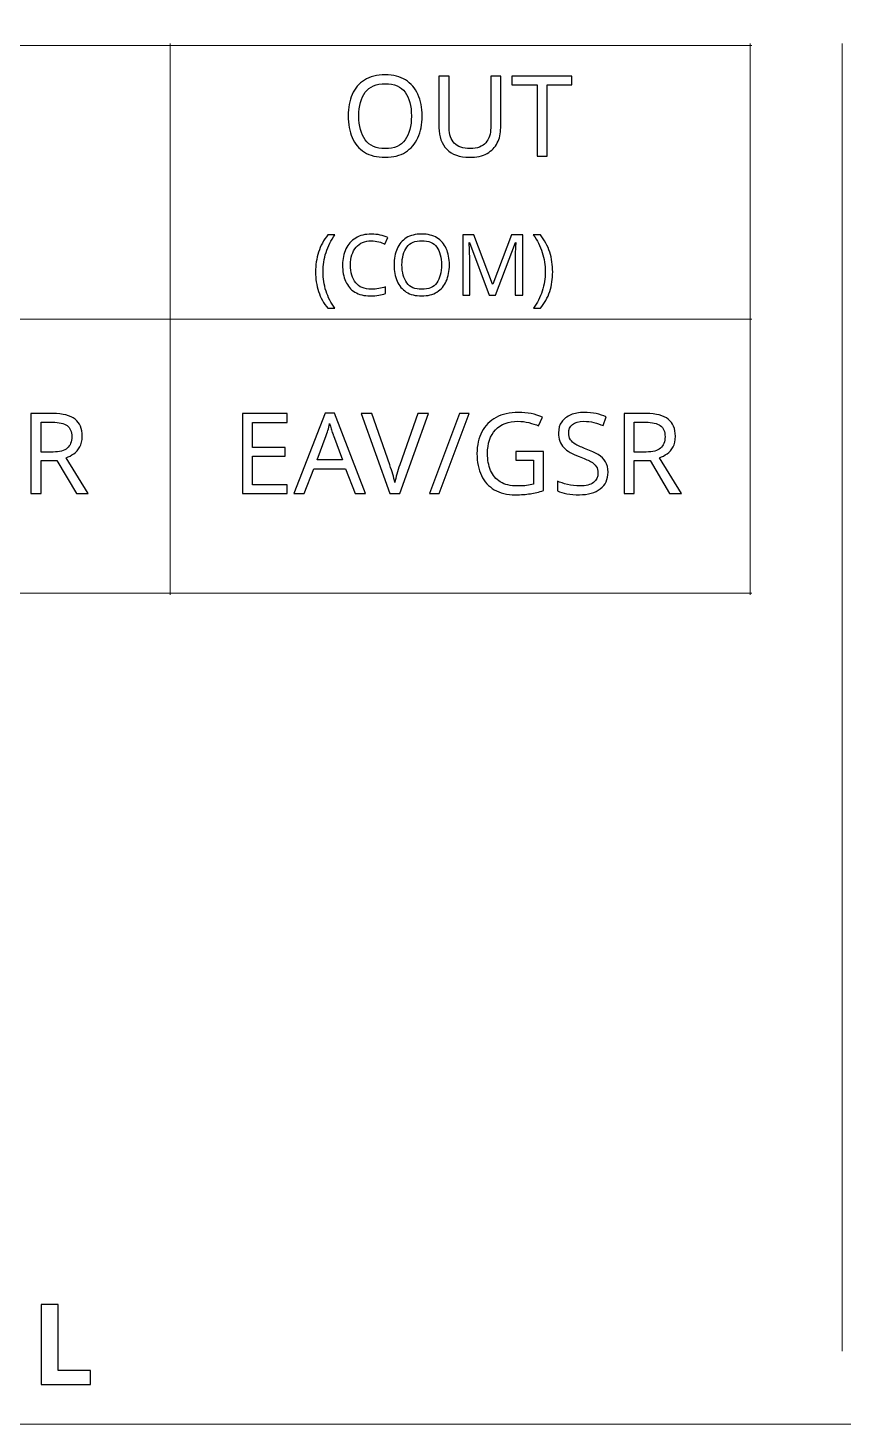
# Model space of a CAD drawing. Header units: inches. Extents: x -6.7 to 20.3, y -5.6 to 12.6.
# Drawn here: x -4.785 to -3.169, y -5.561 to -2.795 of the extents above; entities that cross this region are included whole.
import ezdxf

# ---------------------------------------------------------------- set-up
doc = ezdxf.new("R2010")
doc.units = ezdxf.units.IN
doc.header["$MEASUREMENT"] = 0
doc.layers.add('Layer 1', color=7, linetype='Continuous')

msp = doc.modelspace()

# ---------------------------------------------------------------- linework, layer by layer
at = {"layer": 'Layer 1', "color": 252, "lineweight": 18}
msp.add_lwpolyline([(-6.2482, -5.5607), (6.3502, -5.5607), (6.3502, -1.7839), (-6.2482, -1.7839), (-6.2482, -5.5607)], close=True, dxfattribs=at)
at = {"layer": 'Layer 1', "color": 250, "lineweight": 18}
for points, knots in [([(-5.6562, -2.8292), (-5.6562, -2.8292), (-5.6527, -2.8292), (-5.6527, -2.8292), (-5.6527, -2.8292), (-4.5031, -2.8292), (-4.5031, -2.8292), (-4.5031, -2.8292), (-3.3535, -2.8292), (-3.3535, -2.8292), (-3.3535, -2.8292), (-3.35, -2.8292), (-3.35, -2.8292)], [0, 0, 0, 0, 0.25, 0.25, 0.25, 0.5, 0.5, 0.5, 0.75, 0.75, 0.75, 1, 1, 1, 1]), ([(-4.5031, -3.918), (-4.5031, -3.918), (-4.5031, -3.9145), (-4.5031, -3.9145), (-4.5031, -3.9145), (-4.5031, -3.3719), (-4.5031, -3.3719), (-4.5031, -3.3719), (-4.5031, -2.8292), (-4.5031, -2.8292), (-4.5031, -2.8292), (-4.5031, -2.8257), (-4.5031, -2.8257)], [0, 0, 0, 0, 0.25, 0.25, 0.25, 0.5, 0.5, 0.5, 0.75, 0.75, 0.75, 1, 1, 1, 1]), ([(-3.3535, -3.918), (-3.3535, -3.918), (-3.3535, -3.9145), (-3.3535, -3.9145), (-3.3535, -3.9145), (-3.3535, -3.3719), (-3.3535, -3.3719), (-3.3535, -3.3719), (-3.3535, -2.8292), (-3.3535, -2.8292), (-3.3535, -2.8292), (-3.3535, -2.8257), (-3.3535, -2.8257)], [0, 0, 0, 0, 0.25, 0.25, 0.25, 0.5, 0.5, 0.5, 0.75, 0.75, 0.75, 1, 1, 1, 1]), ([(-3.1711, -5.4162), (-3.1711, -5.4162), (-3.1711, -5.412), (-3.1711, -5.412), (-3.1711, -5.412), (-3.1711, -4.7665), (-3.1711, -4.7665), (-3.1711, -4.7665), (-3.1711, -4.1209), (-3.1711, -4.1209), (-3.1711, -4.1209), (-3.1711, -3.4754), (-3.1711, -3.4754), (-3.1711, -3.4754), (-3.1711, -2.8298), (-3.1711, -2.8298), (-3.1711, -2.8298), (-3.1711, -2.8257), (-3.1711, -2.8257)], [0, 0, 0, 0, 0.166667, 0.166667, 0.166667, 0.333333, 0.333333, 0.333333, 0.5, 0.5, 0.5, 0.666667, 0.666667, 0.666667, 0.833333, 0.833333, 0.833333, 1, 1, 1, 1]), ([(-5.6562, -3.3719), (-5.6562, -3.3719), (-5.6527, -3.3719), (-5.6527, -3.3719), (-5.6527, -3.3719), (-4.5031, -3.3719), (-4.5031, -3.3719), (-4.5031, -3.3719), (-3.3535, -3.3719), (-3.3535, -3.3719), (-3.3535, -3.3719), (-3.35, -3.3719), (-3.35, -3.3719)], [0, 0, 0, 0, 0.25, 0.25, 0.25, 0.5, 0.5, 0.5, 0.75, 0.75, 0.75, 1, 1, 1, 1]), ([(-5.6562, -3.9145), (-5.6562, -3.9145), (-5.6527, -3.9145), (-5.6527, -3.9145), (-5.6527, -3.9145), (-4.5031, -3.9145), (-4.5031, -3.9145), (-4.5031, -3.9145), (-3.3535, -3.9145), (-3.3535, -3.9145), (-3.3535, -3.9145), (-3.35, -3.9145), (-3.35, -3.9145)], [0, 0, 0, 0, 0.25, 0.25, 0.25, 0.5, 0.5, 0.5, 0.75, 0.75, 0.75, 1, 1, 1, 1])]:
    msp.add_open_spline(points, degree=3, knots=knots, dxfattribs=at)
at = {"layer": 'Layer 1', "color": 250}
for points, knots in [([(-4.0036, -2.9691), (-4.0036, -2.9856), (-4.0064, -2.9999), (-4.0119, -3.0121), (-4.0175, -3.0244), (-4.0257, -3.0339), (-4.0365, -3.0407), (-4.0473, -3.0475), (-4.0607, -3.0509), (-4.0767, -3.0509), (-4.0932, -3.0509), (-4.1068, -3.0475), (-4.1177, -3.0407), (-4.1286, -3.0339), (-4.1367, -3.0243), (-4.1421, -3.012), (-4.1474, -2.9997), (-4.1501, -2.9854), (-4.1501, -2.9689), (-4.1501, -2.9526), (-4.1474, -2.9384), (-4.1421, -2.9263), (-4.1367, -2.9141), (-4.1286, -2.9046), (-4.1177, -2.8978), (-4.1068, -2.891), (-4.0931, -2.8876), (-4.0765, -2.8876), (-4.0606, -2.8876), (-4.0473, -2.891), (-4.0365, -2.8977), (-4.0257, -2.9044), (-4.0175, -2.9139), (-4.0119, -2.9261), (-4.0064, -2.9384), (-4.0036, -2.9527), (-4.0036, -2.9691)], [0, 0, 0, 0, 0.083333, 0.083333, 0.083333, 0.166667, 0.166667, 0.166667, 0.25, 0.25, 0.25, 0.333333, 0.333333, 0.333333, 0.416667, 0.416667, 0.416667, 0.5, 0.5, 0.5, 0.583333, 0.583333, 0.583333, 0.666667, 0.666667, 0.666667, 0.75, 0.75, 0.75, 0.833333, 0.833333, 0.833333, 0.916667, 0.916667, 0.916667, 1, 1, 1, 1]), ([(-3.8478, -2.9927), (-3.8478, -3.0037), (-3.8501, -3.0136), (-3.8545, -3.0224), (-3.8589, -3.0312), (-3.8657, -3.0381), (-3.8748, -3.0433), (-3.8839, -3.0484), (-3.8955, -3.0509), (-3.9096, -3.0509), (-3.9293, -3.0509), (-3.9443, -3.0456), (-3.9546, -3.0348), (-3.9649, -3.0241), (-3.9701, -3.0099), (-3.9701, -2.9923), (-3.9701, -2.9923), (-3.9701, -2.89), (-3.9701, -2.89), (-3.9701, -2.89), (-3.9501, -2.89), (-3.9501, -2.89), (-3.9501, -2.89), (-3.9501, -2.9929), (-3.9501, -2.9929), (-3.9501, -3.0058), (-3.9466, -3.0158), (-3.9397, -3.0229), (-3.9328, -3.03), (-3.9224, -3.0336), (-3.9085, -3.0336), (-3.8941, -3.0336), (-3.8837, -3.0298), (-3.8773, -3.0221), (-3.8708, -3.0145), (-3.8676, -3.0047), (-3.8676, -2.9927), (-3.8676, -2.9927), (-3.8676, -2.89), (-3.8676, -2.89), (-3.8676, -2.89), (-3.8478, -2.89), (-3.8478, -2.89), (-3.8478, -2.89), (-3.8478, -2.9927), (-3.8478, -2.9927)], [0, 0, 0, 0, 0.066667, 0.066667, 0.066667, 0.133333, 0.133333, 0.133333, 0.2, 0.2, 0.2, 0.266667, 0.266667, 0.266667, 0.333333, 0.333333, 0.333333, 0.4, 0.4, 0.4, 0.466667, 0.466667, 0.466667, 0.533333, 0.533333, 0.533333, 0.6, 0.6, 0.6, 0.666667, 0.666667, 0.666667, 0.733333, 0.733333, 0.733333, 0.8, 0.8, 0.8, 0.866667, 0.866667, 0.866667, 0.933333, 0.933333, 0.933333, 1, 1, 1, 1]), ([(-3.7558, -3.0487), (-3.7558, -3.0487), (-3.7758, -3.0487), (-3.7758, -3.0487), (-3.7758, -3.0487), (-3.7758, -2.9076), (-3.7758, -2.9076), (-3.7758, -2.9076), (-3.8254, -2.9076), (-3.8254, -2.9076), (-3.8254, -2.9076), (-3.8254, -2.89), (-3.8254, -2.89), (-3.8254, -2.89), (-3.7065, -2.89), (-3.7065, -2.89), (-3.7065, -2.89), (-3.7065, -2.9076), (-3.7065, -2.9076), (-3.7065, -2.9076), (-3.7558, -2.9076), (-3.7558, -2.9076), (-3.7558, -2.9076), (-3.7558, -3.0487), (-3.7558, -3.0487)], [0, 0, 0, 0, 0.125, 0.125, 0.125, 0.25, 0.25, 0.25, 0.375, 0.375, 0.375, 0.5, 0.5, 0.5, 0.625, 0.625, 0.625, 0.75, 0.75, 0.75, 0.875, 0.875, 0.875, 1, 1, 1, 1]), ([(-4.1289, -2.9691), (-4.1289, -2.9891), (-4.1247, -3.0049), (-4.1163, -3.0164), (-4.1078, -3.0279), (-4.0946, -3.0336), (-4.0767, -3.0336), (-4.0586, -3.0336), (-4.0455, -3.0279), (-4.0372, -3.0164), (-4.0289, -3.0049), (-4.0247, -2.9891), (-4.0247, -2.9691), (-4.0247, -2.9491), (-4.0289, -2.9335), (-4.0372, -2.9221), (-4.0455, -2.9108), (-4.0586, -2.9051), (-4.0765, -2.9051), (-4.0944, -2.9051), (-4.1076, -2.9108), (-4.1162, -2.9221), (-4.1247, -2.9335), (-4.1289, -2.9491), (-4.1289, -2.9691)], [0, 0, 0, 0, 0.125, 0.125, 0.125, 0.25, 0.25, 0.25, 0.375, 0.375, 0.375, 0.5, 0.5, 0.5, 0.625, 0.625, 0.625, 0.75, 0.75, 0.75, 0.875, 0.875, 0.875, 1, 1, 1, 1]), ([(-4.2147, -3.2781), (-4.2147, -3.2646), (-4.2127, -3.2515), (-4.2088, -3.2389), (-4.2049, -3.2263), (-4.1987, -3.2149), (-4.1902, -3.2048), (-4.1902, -3.2048), (-4.1764, -3.2048), (-4.1764, -3.2048), (-4.1842, -3.2153), (-4.19, -3.2268), (-4.194, -3.2393), (-4.1979, -3.2519), (-4.1999, -3.2648), (-4.1999, -3.278), (-4.1999, -3.2909), (-4.1979, -3.3035), (-4.194, -3.3159), (-4.19, -3.3283), (-4.1842, -3.3397), (-4.1766, -3.3501), (-4.1766, -3.3501), (-4.1902, -3.3501), (-4.1902, -3.3501), (-4.1987, -3.3404), (-4.2049, -3.3293), (-4.2088, -3.3169), (-4.2127, -3.3045), (-4.2147, -3.2916), (-4.2147, -3.2781)], [0, 0, 0, 0, 0.1, 0.1, 0.1, 0.2, 0.2, 0.2, 0.3, 0.3, 0.3, 0.4, 0.4, 0.4, 0.5, 0.5, 0.5, 0.6, 0.6, 0.6, 0.7, 0.7, 0.7, 0.8, 0.8, 0.8, 0.9, 0.9, 0.9, 1, 1, 1, 1]), ([(-4.1042, -3.2163), (-4.117, -3.2163), (-4.1271, -3.2206), (-4.1344, -3.2291), (-4.1417, -3.2377), (-4.1454, -3.2494), (-4.1454, -3.2643), (-4.1454, -3.2791), (-4.142, -3.2908), (-4.1351, -3.2994), (-4.1283, -3.308), (-4.1181, -3.3123), (-4.1044, -3.3123), (-4.0992, -3.3123), (-4.0942, -3.3119), (-4.0896, -3.311), (-4.0849, -3.3101), (-4.0803, -3.309), (-4.0759, -3.3076), (-4.0759, -3.3076), (-4.0759, -3.3206), (-4.0759, -3.3206), (-4.0803, -3.3223), (-4.0849, -3.3235), (-4.0896, -3.3243), (-4.0944, -3.3251), (-4.1, -3.3255), (-4.1066, -3.3255), (-4.1187, -3.3255), (-4.1288, -3.323), (-4.1369, -3.318), (-4.145, -3.313), (-4.1511, -3.3059), (-4.1551, -3.2966), (-4.1592, -3.2874), (-4.1612, -3.2766), (-4.1612, -3.2641), (-4.1612, -3.2521), (-4.159, -3.2416), (-4.1546, -3.2324), (-4.1502, -3.2232), (-4.1438, -3.2161), (-4.1352, -3.2109), (-4.1267, -3.2057), (-4.1163, -3.2031), (-4.1041, -3.2031), (-4.0915, -3.2031), (-4.0806, -3.2055), (-4.0712, -3.2101), (-4.0712, -3.2101), (-4.0772, -3.2228), (-4.0772, -3.2228), (-4.0809, -3.2211), (-4.085, -3.2196), (-4.0895, -3.2183), (-4.094, -3.217), (-4.0989, -3.2163), (-4.1042, -3.2163)], [0, 0, 0, 0, 0.052632, 0.052632, 0.052632, 0.105263, 0.105263, 0.105263, 0.157895, 0.157895, 0.157895, 0.210526, 0.210526, 0.210526, 0.263158, 0.263158, 0.263158, 0.315789, 0.315789, 0.315789, 0.368421, 0.368421, 0.368421, 0.421053, 0.421053, 0.421053, 0.473684, 0.473684, 0.473684, 0.526316, 0.526316, 0.526316, 0.578947, 0.578947, 0.578947, 0.631579, 0.631579, 0.631579, 0.684211, 0.684211, 0.684211, 0.736842, 0.736842, 0.736842, 0.789474, 0.789474, 0.789474, 0.842105, 0.842105, 0.842105, 0.894737, 0.894737, 0.894737, 0.947368, 0.947368, 0.947368, 1, 1, 1, 1]), ([(-3.9494, -3.2641), (-3.9494, -3.2765), (-3.9515, -3.2872), (-3.9556, -3.2964), (-3.9598, -3.3056), (-3.9659, -3.3127), (-3.9741, -3.3178), (-3.9822, -3.3229), (-3.9922, -3.3255), (-4.0042, -3.3255), (-4.0166, -3.3255), (-4.0268, -3.3229), (-4.035, -3.3178), (-4.0431, -3.3127), (-4.0492, -3.3055), (-4.0532, -3.2963), (-4.0572, -3.2871), (-4.0592, -3.2763), (-4.0592, -3.264), (-4.0592, -3.2518), (-4.0572, -3.2411), (-4.0532, -3.232), (-4.0492, -3.2229), (-4.0431, -3.2158), (-4.035, -3.2106), (-4.0268, -3.2055), (-4.0165, -3.203), (-4.0041, -3.203), (-3.9922, -3.203), (-3.9822, -3.2055), (-3.9741, -3.2106), (-3.9659, -3.2156), (-3.9598, -3.2227), (-3.9556, -3.2319), (-3.9515, -3.2411), (-3.9494, -3.2518), (-3.9494, -3.2641)], [0, 0, 0, 0, 0.083333, 0.083333, 0.083333, 0.166667, 0.166667, 0.166667, 0.25, 0.25, 0.25, 0.333333, 0.333333, 0.333333, 0.416667, 0.416667, 0.416667, 0.5, 0.5, 0.5, 0.583333, 0.583333, 0.583333, 0.666667, 0.666667, 0.666667, 0.75, 0.75, 0.75, 0.833333, 0.833333, 0.833333, 0.916667, 0.916667, 0.916667, 1, 1, 1, 1]), ([(-3.8706, -3.3238), (-3.8706, -3.3238), (-3.9097, -3.2195), (-3.9097, -3.2195), (-3.9097, -3.2195), (-3.9104, -3.2195), (-3.9104, -3.2195), (-3.9101, -3.2229), (-3.9098, -3.2276), (-3.9096, -3.2334), (-3.9093, -3.2392), (-3.9092, -3.2453), (-3.9092, -3.2516), (-3.9092, -3.2516), (-3.9092, -3.3238), (-3.9092, -3.3238), (-3.9092, -3.3238), (-3.9231, -3.3238), (-3.9231, -3.3238), (-3.9231, -3.3238), (-3.9231, -3.2048), (-3.9231, -3.2048), (-3.9231, -3.2048), (-3.9009, -3.2048), (-3.9009, -3.2048), (-3.9009, -3.2048), (-3.8642, -3.3023), (-3.8642, -3.3023), (-3.8642, -3.3023), (-3.8636, -3.3023), (-3.8636, -3.3023), (-3.8636, -3.3023), (-3.8262, -3.2048), (-3.8262, -3.2048), (-3.8262, -3.2048), (-3.8042, -3.2048), (-3.8042, -3.2048), (-3.8042, -3.2048), (-3.8042, -3.3238), (-3.8042, -3.3238), (-3.8042, -3.3238), (-3.8191, -3.3238), (-3.8191, -3.3238), (-3.8191, -3.3238), (-3.8191, -3.2506), (-3.8191, -3.2506), (-3.8191, -3.2449), (-3.8189, -3.2391), (-3.8186, -3.2335), (-3.8184, -3.2278), (-3.8181, -3.2232), (-3.8179, -3.2196), (-3.8179, -3.2196), (-3.8186, -3.2196), (-3.8186, -3.2196), (-3.8186, -3.2196), (-3.8582, -3.3238), (-3.8582, -3.3238), (-3.8582, -3.3238), (-3.8706, -3.3238), (-3.8706, -3.3238)], [0, 0, 0, 0, 0.05, 0.05, 0.05, 0.1, 0.1, 0.1, 0.15, 0.15, 0.15, 0.2, 0.2, 0.2, 0.25, 0.25, 0.25, 0.3, 0.3, 0.3, 0.35, 0.35, 0.35, 0.4, 0.4, 0.4, 0.45, 0.45, 0.45, 0.5, 0.5, 0.5, 0.55, 0.55, 0.55, 0.6, 0.6, 0.6, 0.65, 0.65, 0.65, 0.7, 0.7, 0.7, 0.75, 0.75, 0.75, 0.8, 0.8, 0.8, 0.85, 0.85, 0.85, 0.9, 0.9, 0.9, 0.95, 0.95, 0.95, 1, 1, 1, 1]), ([(-3.7447, -3.2781), (-3.7447, -3.2916), (-3.7467, -3.3045), (-3.7506, -3.3169), (-3.7546, -3.3293), (-3.7608, -3.3404), (-3.7692, -3.3501), (-3.7692, -3.3501), (-3.7829, -3.3501), (-3.7829, -3.3501), (-3.7752, -3.3397), (-3.7694, -3.3283), (-3.7655, -3.3159), (-3.7615, -3.3035), (-3.7596, -3.2909), (-3.7596, -3.278), (-3.7596, -3.2648), (-3.7615, -3.2519), (-3.7655, -3.2393), (-3.7694, -3.2268), (-3.7753, -3.2153), (-3.7831, -3.2048), (-3.7831, -3.2048), (-3.7692, -3.2048), (-3.7692, -3.2048), (-3.7608, -3.2149), (-3.7546, -3.2263), (-3.7506, -3.2389), (-3.7467, -3.2515), (-3.7447, -3.2646), (-3.7447, -3.2781)], [0, 0, 0, 0, 0.1, 0.1, 0.1, 0.2, 0.2, 0.2, 0.3, 0.3, 0.3, 0.4, 0.4, 0.4, 0.5, 0.5, 0.5, 0.6, 0.6, 0.6, 0.7, 0.7, 0.7, 0.8, 0.8, 0.8, 0.9, 0.9, 0.9, 1, 1, 1, 1]), ([(-4.0434, -3.2641), (-4.0434, -3.2791), (-4.0402, -3.2909), (-4.0339, -3.2996), (-4.0276, -3.3082), (-4.0177, -3.3125), (-4.0042, -3.3125), (-3.9907, -3.3125), (-3.9808, -3.3082), (-3.9746, -3.2996), (-3.9683, -3.2909), (-3.9652, -3.2791), (-3.9652, -3.2641), (-3.9652, -3.2491), (-3.9683, -3.2374), (-3.9746, -3.2289), (-3.9808, -3.2204), (-3.9906, -3.2161), (-4.0041, -3.2161), (-4.0175, -3.2161), (-4.0274, -3.2204), (-4.0338, -3.2289), (-4.0402, -3.2374), (-4.0434, -3.2491), (-4.0434, -3.2641)], [0, 0, 0, 0, 0.125, 0.125, 0.125, 0.25, 0.25, 0.25, 0.375, 0.375, 0.375, 0.5, 0.5, 0.5, 0.625, 0.625, 0.625, 0.75, 0.75, 0.75, 0.875, 0.875, 0.875, 1, 1, 1, 1]), ([(-4.7351, -3.5586), (-4.7154, -3.5586), (-4.7008, -3.5623), (-4.6914, -3.5698), (-4.682, -3.5773), (-4.6773, -3.5886), (-4.6773, -3.6037), (-4.6773, -3.6121), (-4.6788, -3.6192), (-4.6819, -3.6248), (-4.6851, -3.6304), (-4.689, -3.6349), (-4.6938, -3.6383), (-4.6986, -3.6416), (-4.7037, -3.6442), (-4.7091, -3.6461), (-4.7091, -3.6461), (-4.6655, -3.7173), (-4.6655, -3.7173), (-4.6655, -3.7173), (-4.6888, -3.7173), (-4.6888, -3.7173), (-4.6888, -3.7173), (-4.7273, -3.6517), (-4.7273, -3.6517), (-4.7273, -3.6517), (-4.7588, -3.6517), (-4.7588, -3.6517), (-4.7588, -3.6517), (-4.7588, -3.7173), (-4.7588, -3.7173), (-4.7588, -3.7173), (-4.7788, -3.7173), (-4.7788, -3.7173), (-4.7788, -3.7173), (-4.7788, -3.5586), (-4.7788, -3.5586), (-4.7788, -3.5586), (-4.7351, -3.5586), (-4.7351, -3.5586)], [0, 0, 0, 0, 0.076923, 0.076923, 0.076923, 0.153846, 0.153846, 0.153846, 0.230769, 0.230769, 0.230769, 0.307692, 0.307692, 0.307692, 0.384615, 0.384615, 0.384615, 0.461538, 0.461538, 0.461538, 0.538462, 0.538462, 0.538462, 0.615385, 0.615385, 0.615385, 0.692308, 0.692308, 0.692308, 0.769231, 0.769231, 0.769231, 0.846154, 0.846154, 0.846154, 0.923077, 0.923077, 0.923077, 1, 1, 1, 1]), ([(-4.2708, -3.7173), (-4.2708, -3.7173), (-4.3595, -3.7173), (-4.3595, -3.7173), (-4.3595, -3.7173), (-4.3595, -3.5586), (-4.3595, -3.5586), (-4.3595, -3.5586), (-4.2708, -3.5586), (-4.2708, -3.5586), (-4.2708, -3.5586), (-4.2708, -3.5761), (-4.2708, -3.5761), (-4.2708, -3.5761), (-4.3395, -3.5761), (-4.3395, -3.5761), (-4.3395, -3.5761), (-4.3395, -3.6257), (-4.3395, -3.6257), (-4.3395, -3.6257), (-4.2748, -3.6257), (-4.2748, -3.6257), (-4.2748, -3.6257), (-4.2748, -3.643), (-4.2748, -3.643), (-4.2748, -3.643), (-4.3395, -3.643), (-4.3395, -3.643), (-4.3395, -3.643), (-4.3395, -3.6997), (-4.3395, -3.6997), (-4.3395, -3.6997), (-4.2708, -3.6997), (-4.2708, -3.6997), (-4.2708, -3.6997), (-4.2708, -3.7173), (-4.2708, -3.7173)], [0, 0, 0, 0, 0.083333, 0.083333, 0.083333, 0.166667, 0.166667, 0.166667, 0.25, 0.25, 0.25, 0.333333, 0.333333, 0.333333, 0.416667, 0.416667, 0.416667, 0.5, 0.5, 0.5, 0.583333, 0.583333, 0.583333, 0.666667, 0.666667, 0.666667, 0.75, 0.75, 0.75, 0.833333, 0.833333, 0.833333, 0.916667, 0.916667, 0.916667, 1, 1, 1, 1]), ([(-4.1364, -3.7173), (-4.1364, -3.7173), (-4.1555, -3.6681), (-4.1555, -3.6681), (-4.1555, -3.6681), (-4.2184, -3.6681), (-4.2184, -3.6681), (-4.2184, -3.6681), (-4.2372, -3.7173), (-4.2372, -3.7173), (-4.2372, -3.7173), (-4.2575, -3.7173), (-4.2575, -3.7173), (-4.2575, -3.7173), (-4.1955, -3.5579), (-4.1955, -3.5579), (-4.1955, -3.5579), (-4.1775, -3.5579), (-4.1775, -3.5579), (-4.1775, -3.5579), (-4.1157, -3.7173), (-4.1157, -3.7173), (-4.1157, -3.7173), (-4.1364, -3.7173), (-4.1364, -3.7173)], [0, 0, 0, 0, 0.125, 0.125, 0.125, 0.25, 0.25, 0.25, 0.375, 0.375, 0.375, 0.5, 0.5, 0.5, 0.625, 0.625, 0.625, 0.75, 0.75, 0.75, 0.875, 0.875, 0.875, 1, 1, 1, 1]), ([(-3.991, -3.5586), (-3.991, -3.5586), (-4.0477, -3.7173), (-4.0477, -3.7173), (-4.0477, -3.7173), (-4.0677, -3.7173), (-4.0677, -3.7173), (-4.0677, -3.7173), (-4.1244, -3.5586), (-4.1244, -3.5586), (-4.1244, -3.5586), (-4.1035, -3.5586), (-4.1035, -3.5586), (-4.1035, -3.5586), (-4.0677, -3.6604), (-4.0677, -3.6604), (-4.0653, -3.6669), (-4.0633, -3.673), (-4.0617, -3.6787), (-4.0601, -3.6844), (-4.0587, -3.6899), (-4.0577, -3.695), (-4.0566, -3.6899), (-4.0553, -3.6844), (-4.0537, -3.6786), (-4.0521, -3.6728), (-4.0501, -3.6666), (-4.0477, -3.6599), (-4.0477, -3.6599), (-4.0121, -3.5586), (-4.0121, -3.5586), (-4.0121, -3.5586), (-3.991, -3.5586), (-3.991, -3.5586)], [0, 0, 0, 0, 0.090909, 0.090909, 0.090909, 0.181818, 0.181818, 0.181818, 0.272727, 0.272727, 0.272727, 0.363636, 0.363636, 0.363636, 0.454545, 0.454545, 0.454545, 0.545455, 0.545455, 0.545455, 0.636364, 0.636364, 0.636364, 0.727273, 0.727273, 0.727273, 0.818182, 0.818182, 0.818182, 0.909091, 0.909091, 0.909091, 1, 1, 1, 1]), ([(-3.9106, -3.5586), (-3.9106, -3.5586), (-3.9697, -3.7173), (-3.9697, -3.7173), (-3.9697, -3.7173), (-3.9888, -3.7173), (-3.9888, -3.7173), (-3.9888, -3.7173), (-3.9297, -3.5586), (-3.9297, -3.5586), (-3.9297, -3.5586), (-3.9106, -3.5586), (-3.9106, -3.5586)], [0, 0, 0, 0, 0.25, 0.25, 0.25, 0.5, 0.5, 0.5, 0.75, 0.75, 0.75, 1, 1, 1, 1]), ([(-3.8179, -3.6335), (-3.8179, -3.6335), (-3.763, -3.6335), (-3.763, -3.6335), (-3.763, -3.6335), (-3.763, -3.7113), (-3.763, -3.7113), (-3.7716, -3.7141), (-3.7803, -3.7161), (-3.789, -3.7175), (-3.7978, -3.7188), (-3.8077, -3.7195), (-3.8188, -3.7195), (-3.8352, -3.7195), (-3.8491, -3.7162), (-3.8604, -3.7096), (-3.8716, -3.703), (-3.8802, -3.6936), (-3.886, -3.6814), (-3.8919, -3.6691), (-3.8948, -3.6547), (-3.8948, -3.6379), (-3.8948, -3.6213), (-3.8915, -3.607), (-3.885, -3.5948), (-3.8785, -3.5827), (-3.8691, -3.5732), (-3.8569, -3.5665), (-3.8447, -3.5597), (-3.8299, -3.5564), (-3.8126, -3.5564), (-3.8037, -3.5564), (-3.7953, -3.5572), (-3.7874, -3.5588), (-3.7794, -3.5604), (-3.7721, -3.5627), (-3.7652, -3.5657), (-3.7652, -3.5657), (-3.7728, -3.583), (-3.7728, -3.583), (-3.7784, -3.5805), (-3.7848, -3.5784), (-3.7918, -3.5766), (-3.7988, -3.5748), (-3.8061, -3.5739), (-3.8137, -3.5739), (-3.8326, -3.5739), (-3.8474, -3.5796), (-3.858, -3.591), (-3.8686, -3.6024), (-3.8739, -3.6181), (-3.8739, -3.6379), (-3.8739, -3.6505), (-3.8719, -3.6617), (-3.8678, -3.6714), (-3.8637, -3.6811), (-3.8573, -3.6886), (-3.8486, -3.694), (-3.8398, -3.6994), (-3.8284, -3.7021), (-3.8141, -3.7021), (-3.8072, -3.7021), (-3.8012, -3.7018), (-3.7964, -3.701), (-3.7915, -3.7003), (-3.787, -3.6994), (-3.783, -3.6984), (-3.783, -3.6984), (-3.783, -3.6513), (-3.783, -3.6513), (-3.783, -3.6513), (-3.8179, -3.6513), (-3.8179, -3.6513), (-3.8179, -3.6513), (-3.8179, -3.6335), (-3.8179, -3.6335)], [0, 0, 0, 0, 0.04, 0.04, 0.04, 0.08, 0.08, 0.08, 0.12, 0.12, 0.12, 0.16, 0.16, 0.16, 0.2, 0.2, 0.2, 0.24, 0.24, 0.24, 0.28, 0.28, 0.28, 0.32, 0.32, 0.32, 0.36, 0.36, 0.36, 0.4, 0.4, 0.4, 0.44, 0.44, 0.44, 0.48, 0.48, 0.48, 0.52, 0.52, 0.52, 0.56, 0.56, 0.56, 0.6, 0.6, 0.6, 0.64, 0.64, 0.64, 0.68, 0.68, 0.68, 0.72, 0.72, 0.72, 0.76, 0.76, 0.76, 0.8, 0.8, 0.8, 0.84, 0.84, 0.84, 0.88, 0.88, 0.88, 0.92, 0.92, 0.92, 0.96, 0.96, 0.96, 1, 1, 1, 1]), ([(-3.635, -3.6748), (-3.635, -3.6889), (-3.6401, -3.6999), (-3.6504, -3.7077), (-3.6606, -3.7156), (-3.6744, -3.7195), (-3.6917, -3.7195), (-3.7006, -3.7195), (-3.7088, -3.7188), (-3.7164, -3.7175), (-3.7239, -3.7161), (-3.7302, -3.7143), (-3.7352, -3.7119), (-3.7352, -3.7119), (-3.7352, -3.6928), (-3.7352, -3.6928), (-3.7299, -3.6952), (-3.7233, -3.6973), (-3.7154, -3.6993), (-3.7074, -3.7012), (-3.6992, -3.7021), (-3.6908, -3.7021), (-3.6789, -3.7021), (-3.67, -3.6999), (-3.664, -3.6953), (-3.658, -3.6907), (-3.655, -3.6844), (-3.655, -3.6766), (-3.655, -3.6714), (-3.6561, -3.667), (-3.6584, -3.6635), (-3.6606, -3.6599), (-3.6644, -3.6566), (-3.6698, -3.6536), (-3.6752, -3.6506), (-3.6827, -3.6473), (-3.6924, -3.6439), (-3.7058, -3.639), (-3.716, -3.633), (-3.7229, -3.6259), (-3.7298, -3.6188), (-3.7332, -3.6091), (-3.7332, -3.5968), (-3.7332, -3.5884), (-3.7311, -3.5811), (-3.7268, -3.5751), (-3.7225, -3.5691), (-3.7165, -3.5645), (-3.7089, -3.5613), (-3.7013, -3.558), (-3.6925, -3.5564), (-3.6826, -3.5564), (-3.6738, -3.5564), (-3.6658, -3.5572), (-3.6586, -3.5588), (-3.6513, -3.5604), (-3.6447, -3.5626), (-3.6388, -3.5653), (-3.6388, -3.5653), (-3.645, -3.5824), (-3.645, -3.5824), (-3.6505, -3.58), (-3.6565, -3.578), (-3.6629, -3.5764), (-3.6694, -3.5747), (-3.6761, -3.5739), (-3.683, -3.5739), (-3.6929, -3.5739), (-3.7004, -3.576), (-3.7055, -3.5803), (-3.7105, -3.5845), (-3.713, -3.5901), (-3.713, -3.597), (-3.713, -3.6024), (-3.7119, -3.6068), (-3.7097, -3.6104), (-3.7075, -3.6139), (-3.7038, -3.6171), (-3.6988, -3.6199), (-3.6938, -3.6227), (-3.6869, -3.6258), (-3.6784, -3.629), (-3.669, -3.6324), (-3.6611, -3.6361), (-3.6547, -3.64), (-3.6482, -3.644), (-3.6434, -3.6487), (-3.64, -3.6541), (-3.6367, -3.6596), (-3.635, -3.6665), (-3.635, -3.6748)], [0, 0, 0, 0, 0.033333, 0.033333, 0.033333, 0.066667, 0.066667, 0.066667, 0.1, 0.1, 0.1, 0.133333, 0.133333, 0.133333, 0.166667, 0.166667, 0.166667, 0.2, 0.2, 0.2, 0.233333, 0.233333, 0.233333, 0.266667, 0.266667, 0.266667, 0.3, 0.3, 0.3, 0.333333, 0.333333, 0.333333, 0.366667, 0.366667, 0.366667, 0.4, 0.4, 0.4, 0.433333, 0.433333, 0.433333, 0.466667, 0.466667, 0.466667, 0.5, 0.5, 0.5, 0.533333, 0.533333, 0.533333, 0.566667, 0.566667, 0.566667, 0.6, 0.6, 0.6, 0.633333, 0.633333, 0.633333, 0.666667, 0.666667, 0.666667, 0.7, 0.7, 0.7, 0.733333, 0.733333, 0.733333, 0.766667, 0.766667, 0.766667, 0.8, 0.8, 0.8, 0.833333, 0.833333, 0.833333, 0.866667, 0.866667, 0.866667, 0.9, 0.9, 0.9, 0.933333, 0.933333, 0.933333, 0.966667, 0.966667, 0.966667, 1, 1, 1, 1]), ([(-3.5592, -3.5586), (-3.5395, -3.5586), (-3.525, -3.5623), (-3.5156, -3.5698), (-3.5062, -3.5773), (-3.5015, -3.5886), (-3.5015, -3.6037), (-3.5015, -3.6121), (-3.503, -3.6192), (-3.5061, -3.6248), (-3.5092, -3.6304), (-3.5132, -3.6349), (-3.518, -3.6383), (-3.5228, -3.6416), (-3.5279, -3.6442), (-3.5332, -3.6461), (-3.5332, -3.6461), (-3.4897, -3.7173), (-3.4897, -3.7173), (-3.4897, -3.7173), (-3.513, -3.7173), (-3.513, -3.7173), (-3.513, -3.7173), (-3.5515, -3.6517), (-3.5515, -3.6517), (-3.5515, -3.6517), (-3.583, -3.6517), (-3.583, -3.6517), (-3.583, -3.6517), (-3.583, -3.7173), (-3.583, -3.7173), (-3.583, -3.7173), (-3.603, -3.7173), (-3.603, -3.7173), (-3.603, -3.7173), (-3.603, -3.5586), (-3.603, -3.5586), (-3.603, -3.5586), (-3.5592, -3.5586), (-3.5592, -3.5586)], [0, 0, 0, 0, 0.076923, 0.076923, 0.076923, 0.153846, 0.153846, 0.153846, 0.230769, 0.230769, 0.230769, 0.307692, 0.307692, 0.307692, 0.384615, 0.384615, 0.384615, 0.461538, 0.461538, 0.461538, 0.538462, 0.538462, 0.538462, 0.615385, 0.615385, 0.615385, 0.692308, 0.692308, 0.692308, 0.769231, 0.769231, 0.769231, 0.846154, 0.846154, 0.846154, 0.923077, 0.923077, 0.923077, 1, 1, 1, 1]), ([(-4.7362, -3.5759), (-4.7362, -3.5759), (-4.7588, -3.5759), (-4.7588, -3.5759), (-4.7588, -3.5759), (-4.7588, -3.6348), (-4.7588, -3.6348), (-4.7588, -3.6348), (-4.7351, -3.6348), (-4.7351, -3.6348), (-4.7222, -3.6348), (-4.7128, -3.6323), (-4.7068, -3.6271), (-4.7009, -3.622), (-4.6979, -3.6145), (-4.6979, -3.6046), (-4.6979, -3.5942), (-4.7011, -3.5869), (-4.7073, -3.5825), (-4.7135, -3.5781), (-4.7231, -3.5759), (-4.7362, -3.5759)], [0, 0, 0, 0, 0.142857, 0.142857, 0.142857, 0.285714, 0.285714, 0.285714, 0.428571, 0.428571, 0.428571, 0.571429, 0.571429, 0.571429, 0.714286, 0.714286, 0.714286, 0.857143, 0.857143, 0.857143, 1, 1, 1, 1]), ([(-4.1792, -3.6024), (-4.1797, -3.6012), (-4.1804, -3.599), (-4.1815, -3.5959), (-4.1825, -3.5928), (-4.1835, -3.5896), (-4.1845, -3.5863), (-4.1854, -3.5829), (-4.1862, -3.5804), (-4.1868, -3.5786), (-4.1878, -3.5832), (-4.189, -3.5877), (-4.1904, -3.592), (-4.1917, -3.5964), (-4.1928, -3.5999), (-4.1937, -3.6024), (-4.1937, -3.6024), (-4.2117, -3.6504), (-4.2117, -3.6504), (-4.2117, -3.6504), (-4.1615, -3.6504), (-4.1615, -3.6504), (-4.1615, -3.6504), (-4.1792, -3.6024), (-4.1792, -3.6024)], [0, 0, 0, 0, 0.125, 0.125, 0.125, 0.25, 0.25, 0.25, 0.375, 0.375, 0.375, 0.5, 0.5, 0.5, 0.625, 0.625, 0.625, 0.75, 0.75, 0.75, 0.875, 0.875, 0.875, 1, 1, 1, 1]), ([(-3.5604, -3.5759), (-3.5604, -3.5759), (-3.583, -3.5759), (-3.583, -3.5759), (-3.583, -3.5759), (-3.583, -3.6348), (-3.583, -3.6348), (-3.583, -3.6348), (-3.5592, -3.6348), (-3.5592, -3.6348), (-3.5464, -3.6348), (-3.5369, -3.6323), (-3.531, -3.6271), (-3.5251, -3.622), (-3.5221, -3.6145), (-3.5221, -3.6046), (-3.5221, -3.5942), (-3.5252, -3.5869), (-3.5315, -3.5825), (-3.5377, -3.5781), (-3.5473, -3.5759), (-3.5604, -3.5759)], [0, 0, 0, 0, 0.142857, 0.142857, 0.142857, 0.285714, 0.285714, 0.285714, 0.428571, 0.428571, 0.428571, 0.571429, 0.571429, 0.571429, 0.714286, 0.714286, 0.714286, 0.857143, 0.857143, 0.857143, 1, 1, 1, 1]), ([(-4.7588, -5.4823), (-4.7588, -5.4823), (-4.7588, -5.3236), (-4.7588, -5.3236), (-4.7588, -5.3236), (-4.7248, -5.3236), (-4.7248, -5.3236), (-4.7248, -5.3236), (-4.7248, -5.4543), (-4.7248, -5.4543), (-4.7248, -5.4543), (-4.6606, -5.4543), (-4.6606, -5.4543), (-4.6606, -5.4543), (-4.6606, -5.4823), (-4.6606, -5.4823), (-4.6606, -5.4823), (-4.7588, -5.4823), (-4.7588, -5.4823)], [0, 0, 0, 0, 0.166667, 0.166667, 0.166667, 0.333333, 0.333333, 0.333333, 0.5, 0.5, 0.5, 0.666667, 0.666667, 0.666667, 0.833333, 0.833333, 0.833333, 1, 1, 1, 1])]:
    msp.add_open_spline(points, degree=3, knots=knots, dxfattribs=at)

doc.saveas('drawing.dxf')
